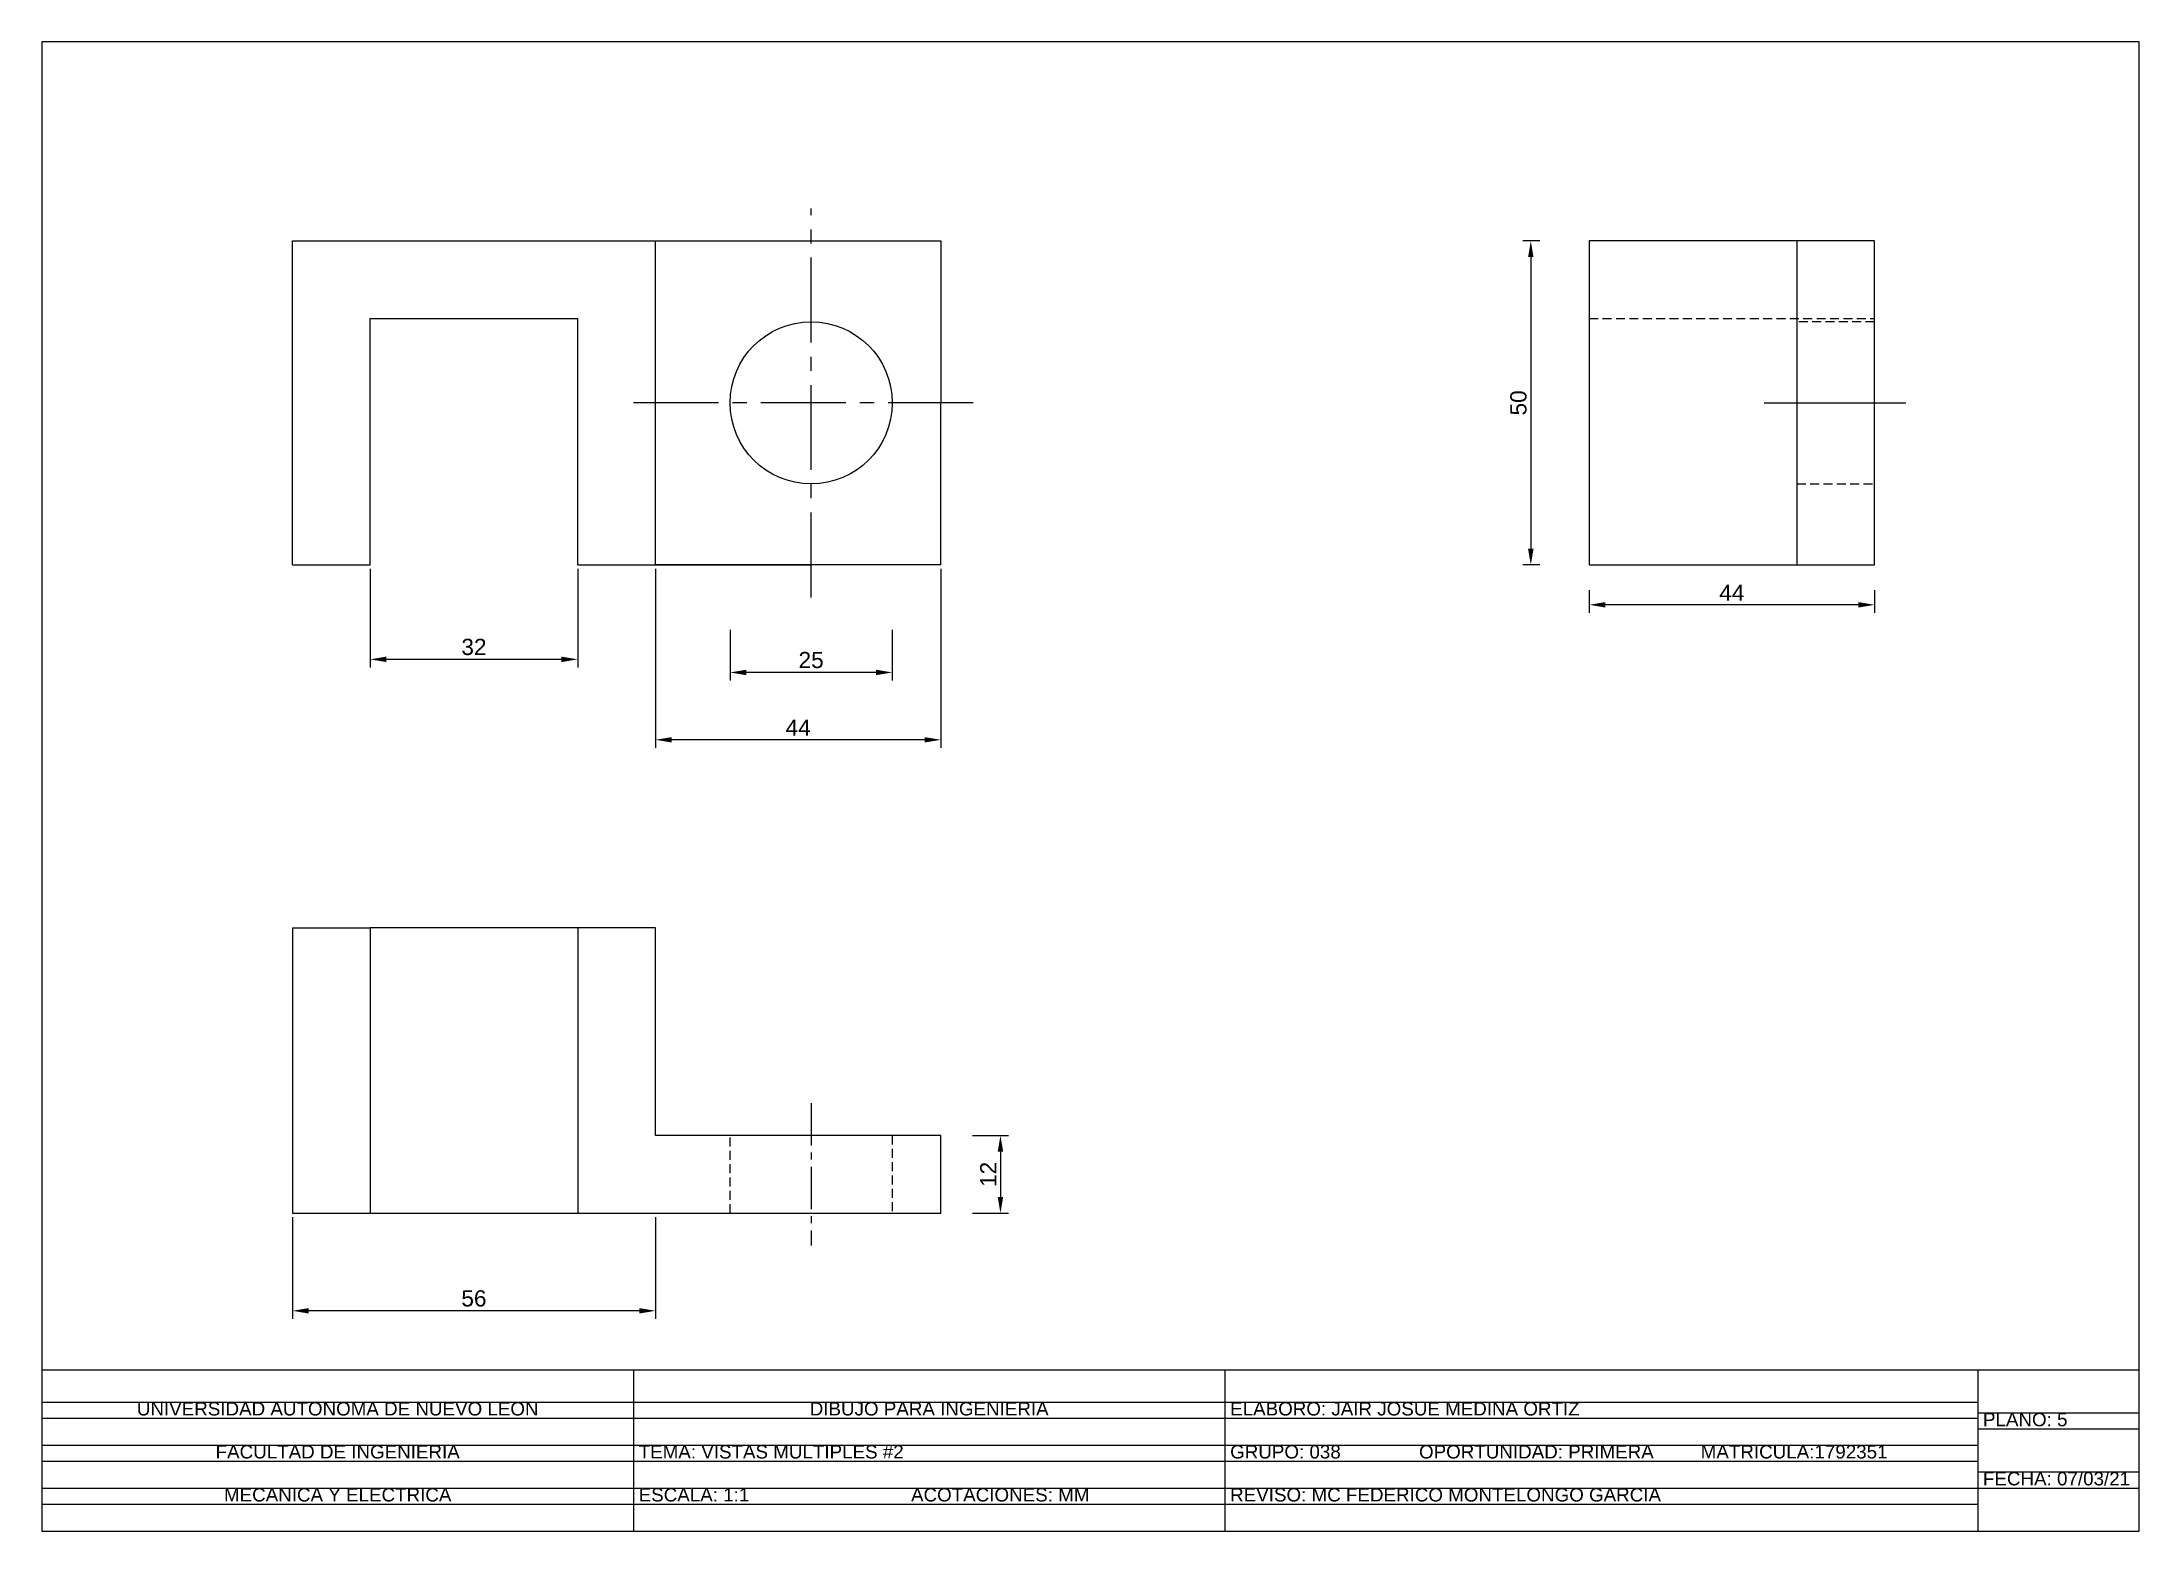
# Paper-space layout 'Plano #5' of a CAD drawing. Header units: millimetres. Extents: x 20 to 410, y 10 to 287.
# The model-space entities are those that its viewports show. They can reach past a viewport. Long polylines and large blocks are cut down to what shows.
import ezdxf

# ---------------------------------------------------------------- set-up
doc = ezdxf.new("R2010")
doc.units = ezdxf.units.MM
for name, pattern in [('CENTER2', [28.575, 19.05, -3.175, 3.175, -3.175]), ('CENTERX2', [101.6, 63.5, -12.7, 12.7, -12.7]), ('JIS_02_2.0', [3, 2, -1])]:
    doc.linetypes.add(name, pattern=pattern)
doc.styles.get("Standard").update_dxf_attribs({"font": 'arial.ttf'})
doc.dimstyles.new('ISO-25', dxfattribs={"dimtxt": 2.5, "dimasz": 2.5, "dimexe": 1.25, "dimexo": 0.625, "dimtad": 1, "dimtxsty": 'Standard', "dimcen": 2.5, "dimadec": 0, "dimazin": 0, "dimtfac": 1, "dimtmove": 0, "dimatfit": 3, "dimfxl": 1, "dimarcsym": 0})

# ---------------------------------------------------------------- blocks, each defined once
blk = doc.blocks.new('*D9')
at = {"color": 0, "lineweight": -2, "transparency": 16777216}
for p, q in [((3524.31, 1869.44), (3524.31, 1853.76)), ((3580.31, 1869.44), (3580.31, 1853.76)), ((3577.81, 1855.01), (3526.81, 1855.01))]:
    blk.add_line(p, q, dxfattribs=at)
at = {"color": 0, "transparency": 16777216}
for points in [[(3526.81, 1855.42), (3526.81, 1854.59), (3524.31, 1855.01)], [(3577.81, 1855.42), (3577.81, 1854.59), (3580.31, 1855.01)]]:
    blk.add_solid(points, dxfattribs=at)
at = {"layer": 'Defpoints', "color": 0, "transparency": 16777216}
for p in [(3524.31, 1870.06), (3580.31, 1870.06), (3524.31, 1855.01)]:
    blk.add_point(p, dxfattribs=at)
at = {"color": 0, "transparency": 16777216, "insert": (3552.31, 1856.91), "char_height": 2.5, "attachment_point": 5}
blk.add_mtext('56', dxfattribs=at)
blk = doc.blocks.new('*D10')
at = {"color": 0, "lineweight": -2, "transparency": 16777216}
for p, q in [((3536.31, 1969.44), (3536.31, 1954.25)), ((3568.31, 1969.44), (3568.31, 1954.25)), ((3565.81, 1955.5), (3538.81, 1955.5))]:
    blk.add_line(p, q, dxfattribs=at)
at = {"color": 0, "transparency": 16777216}
for points in [[(3538.81, 1955.92), (3538.81, 1955.08), (3536.31, 1955.5)], [(3565.81, 1955.92), (3565.81, 1955.08), (3568.31, 1955.5)]]:
    blk.add_solid(points, dxfattribs=at)
at = {"layer": 'Defpoints', "color": 0, "transparency": 16777216}
for p in [(3536.31, 1970.06), (3568.31, 1970.06), (3536.31, 1955.5)]:
    blk.add_point(p, dxfattribs=at)
at = {"color": 0, "transparency": 16777216, "insert": (3552.31, 1957.4), "char_height": 2.5, "attachment_point": 5}
blk.add_mtext('32', dxfattribs=at)
blk = doc.blocks.new('*D11')
at = {"color": 0, "lineweight": -2, "transparency": 16777216}
for p, q in [((3591.81, 1960.07), (3591.81, 1952.23)), ((3616.81, 1960.07), (3616.81, 1952.23)), ((3614.31, 1953.48), (3594.31, 1953.48))]:
    blk.add_line(p, q, dxfattribs=at)
at = {"color": 0, "transparency": 16777216}
for points in [[(3594.31, 1953.9), (3594.31, 1953.06), (3591.81, 1953.48)], [(3614.31, 1953.9), (3614.31, 1953.06), (3616.81, 1953.48)]]:
    blk.add_solid(points, dxfattribs=at)
at = {"layer": 'Defpoints', "color": 0, "transparency": 16777216}
for p in [(3591.81, 1960.7), (3616.81, 1960.7), (3591.81, 1953.48)]:
    blk.add_point(p, dxfattribs=at)
at = {"color": 0, "transparency": 16777216, "insert": (3604.31, 1955.38), "char_height": 2.5, "attachment_point": 5}
blk.add_mtext('25', dxfattribs=at)
blk = doc.blocks.new('*D13')
at = {"color": 0, "lineweight": -2, "transparency": 16777216}
for p, q in [((3580.31, 1969.44), (3580.31, 1941.84)), ((3624.31, 1969.44), (3624.31, 1941.84)), ((3621.81, 1943.09), (3582.81, 1943.09))]:
    blk.add_line(p, q, dxfattribs=at)
at = {"color": 0, "transparency": 16777216}
for points in [[(3582.81, 1943.5), (3582.81, 1942.67), (3580.31, 1943.09)], [(3621.81, 1943.5), (3621.81, 1942.67), (3624.31, 1943.09)]]:
    blk.add_solid(points, dxfattribs=at)
at = {"layer": 'Defpoints', "color": 0, "transparency": 16777216}
for p in [(3580.31, 1970.06), (3624.31, 1970.06), (3580.31, 1943.09)]:
    blk.add_point(p, dxfattribs=at)
at = {"color": 0, "transparency": 16777216, "insert": (3602.31, 1944.96), "char_height": 2.5, "attachment_point": 5}
blk.add_mtext('44', dxfattribs=at)
blk = doc.blocks.new('*D14')
at = {"color": 0, "lineweight": -2, "transparency": 16777216}
for p, q in [((3716.7, 2020.06), (3714.05, 2020.06)), ((3715.3, 2017.56), (3715.3, 1972.56)), ((3716.7, 1970.06), (3714.05, 1970.06))]:
    blk.add_line(p, q, dxfattribs=at)
at = {"color": 0, "transparency": 16777216}
for points in [[(3714.88, 2017.56), (3715.72, 2017.56), (3715.3, 2020.06)], [(3714.88, 1972.56), (3715.72, 1972.56), (3715.3, 1970.06)]]:
    blk.add_solid(points, dxfattribs=at)
at = {"layer": 'Defpoints', "color": 0, "transparency": 16777216}
for p in [(3717.32, 2020.06), (3715.3, 1970.06), (3717.32, 1970.06)]:
    blk.add_point(p, dxfattribs=at)
at = {"color": 0, "transparency": 16777216, "insert": (3713.4, 1995.06), "char_height": 2.5, "attachment_point": 5, "rotation": 90}
blk.add_mtext('50', dxfattribs=at)
blk = doc.blocks.new('*D15')
at = {"color": 0, "lineweight": -2, "transparency": 16777216}
for p, q in [((3724.31, 1966.17), (3724.31, 1962.66)), ((3765.81, 1963.91), (3726.81, 1963.91)), ((3768.31, 1966.17), (3768.31, 1962.66))]:
    blk.add_line(p, q, dxfattribs=at)
at = {"color": 0, "transparency": 16777216}
for points in [[(3726.81, 1964.33), (3726.81, 1963.49), (3724.31, 1963.91)], [(3765.81, 1964.33), (3765.81, 1963.49), (3768.31, 1963.91)]]:
    blk.add_solid(points, dxfattribs=at)
at = {"layer": 'Defpoints', "color": 0, "transparency": 16777216}
for p in [(3724.31, 1966.8), (3768.31, 1966.8), (3724.31, 1963.91)]:
    blk.add_point(p, dxfattribs=at)
at = {"color": 0, "transparency": 16777216, "insert": (3746.31, 1965.78), "char_height": 2.5, "attachment_point": 5}
blk.add_mtext('44', dxfattribs=at)
blk = doc.blocks.new('*D16')
at = {"color": 0, "lineweight": -2, "transparency": 16777216}
for p, q in [((3629.22, 1882.06), (3634.76, 1882.06)), ((3633.51, 1879.56), (3633.51, 1872.56)), ((3629.22, 1870.06), (3634.76, 1870.06))]:
    blk.add_line(p, q, dxfattribs=at)
at = {"color": 0, "transparency": 16777216}
for points in [[(3633.09, 1879.56), (3633.93, 1879.56), (3633.51, 1882.06)], [(3633.09, 1872.56), (3633.93, 1872.56), (3633.51, 1870.06)]]:
    blk.add_solid(points, dxfattribs=at)
at = {"layer": 'Defpoints', "color": 0, "transparency": 16777216}
for p in [(3628.6, 1882.06), (3628.6, 1870.06), (3633.51, 1870.06)]:
    blk.add_point(p, dxfattribs=at)
at = {"color": 0, "transparency": 16777216, "insert": (3631.63, 1876.06), "char_height": 2.5, "attachment_point": 5, "rotation": 90}
blk.add_mtext('12', dxfattribs=at)

msp = doc.modelspace()

# ---------------------------------------------------------------- linework, layer by layer
at = {"linetype": 'CENTER2'}
for p, q in [((3604.314, 1965.062), (3604.314, 2025.062)), ((3629.314, 1995.062), (3575.314, 1995.062))]:
    msp.add_line(p, q, dxfattribs=at)
at = {"linetype": 'Continuous'}
for p, q in [((3524.314, 1970.062), (3524.314, 2020.062)), ((3524.314, 2020.062), (3624.314, 2020.062)), ((3580.314, 1995.062), (3580.314, 2020.062)), ((3624.314, 2020.062), (3624.314, 1995.062)), ((3536.314, 1970.062), (3536.314, 2008.062)), ((3536.314, 2008.062), (3568.315, 2008.062)), ((3568.314, 1970.062), (3568.314, 2008.062)), ((3580.314, 1970.062), (3580.314, 1995.062)), ((3524.314, 1970.062), (3536.314, 1970.062)), ((3568.314, 1970.062), (3580.314, 1970.062)), ((3624.314, 1970.062), (3604.314, 1970.062))]:
    msp.add_line(p, q, dxfattribs=at)
for p, q in [((3756.314, 2020.062), (3724.314, 2020.062)), ((3724.314, 2020.062), (3724.314, 1970.062)), ((3724.314, 2020.062), (3724.314, 2008.062)), ((3768.314, 2020.062), (3756.314, 2020.062)), ((3768.314, 2020.062), (3756.314, 2020.062)), ((3756.314, 2020.062), (3756.314, 1970.062)), ((3768.314, 1970.062), (3768.314, 2020.062)), ((3624.314, 1970.062), (3624.314, 1995.062)), ((3580.314, 1970.062), (3604.314, 1970.062)), ((3624.314, 1970.062), (3580.314, 1970.062)), ((3724.314, 1970.062), (3768.314, 1970.062)), ((3524.314, 1914.062), (3524.314, 1870.062)), ((3524.314, 1914.062), (3536.314, 1914.062)), ((3580.314, 1914.062), (3536.314, 1914.062)), ((3536.314, 1914.062), (3536.314, 1870.062)), ((3568.314, 1914.062), (3568.314, 1870.062)), ((3580.314, 1882.062), (3580.314, 1914.062)), ((3624.314, 1882.062), (3580.314, 1882.062)), ((3624.314, 1870.062), (3624.314, 1882.062)), ((3524.314, 1870.062), (3624.314, 1870.062))]:
    msp.add_line(p, q)
at = {"linetype": 'JIS_02_2.0'}
for p, q in [((3724.314, 2008.062), (3768.314, 2008.062)), ((3768.314, 2007.562), (3756.314, 2007.562)), ((3756.314, 1982.562), (3768.314, 1982.562)), ((3591.814, 1870.062), (3591.814, 1882.062)), ((3616.814, 1882.062), (3616.814, 1870.062))]:
    msp.add_line(p, q, dxfattribs=at)
at = {"linetype": 'CENTERX2', "ltscale": 0.5}
msp.add_line((3751.314, 1995.062), (3773.314, 1995.062), dxfattribs=at)
at = {"linetype": 'CENTER2', "ltscale": 0.5}
msp.add_line((3604.314, 1887.062), (3604.314, 1865.062), dxfattribs=at)
msp.add_circle((3604.314, 1995.062), 12.5)

# ---------------------------------------------------------------- dimensions: what is measured, and where the dimension line sits
for base, p1, p2, picture, middle in [((3715.298, 1970.062), (3717.321, 2020.062), (3717.321, 1970.062), '*D14', (3713.397, 1995.062)), ((3633.509, 1870.062), (3628.597, 1882.062), (3628.597, 1870.062), '*D16', (3631.629, 1876.062))]:
    dim = msp.add_linear_dim(base=base, p1=p1, p2=p2, angle=90, dimstyle='ISO-25')
    dim.commit()
    dim.dimension.update_dxf_attribs({"geometry": picture, "text_midpoint": middle})
for base, p1, p2, picture, middle in [((3536.314, 1955.501), (3568.314, 1970.062), (3536.314, 1970.062), '*D10', (3552.314, 1957.404)), ((3580.314, 1943.088), (3624.314, 1970.062), (3580.314, 1970.062), '*D13', (3602.314, 1944.963)), ((3724.314, 1963.909), (3768.314, 1966.795), (3724.314, 1966.795), '*D15', (3746.314, 1965.784)), ((3591.814, 1953.481), (3616.814, 1960.698), (3591.814, 1960.698), '*D11', (3604.314, 1955.382)), ((3524.314, 1855.005), (3580.314, 1870.062), (3524.314, 1870.062), '*D9', (3552.314, 1856.907))]:
    dim = msp.add_linear_dim(base=base, p1=p1, p2=p2, dimstyle='ISO-25')
    dim.commit()
    dim.dimension.update_dxf_attribs({"geometry": picture, "text_midpoint": middle})

psp = doc.layouts.new('Plano #5')

# ---------------------------------------------------------------- linework, layer by layer
for p, q in [((410, 287), (20, 287)), ((20, 287), (20, 10)), ((410, 10), (410, 287)), ((20, 40), (410, 40)), ((130, 40), (130, 10)), ((240, 40), (240, 10)), ((380, 40), (380, 10)), ((20, 34), (380, 34)), ((380, 32), (410, 32)), ((20, 31), (380, 31)), ((380, 29), (410, 29)), ((20, 26), (380, 26)), ((20, 23), (380, 23)), ((380, 21), (410, 21)), ((20, 18), (380, 18)), ((380, 18), (410, 18)), ((20, 15), (380, 15)), ((20, 10), (410, 10))]:
    psp.add_line(p, q)

# ---------------------------------------------------------------- texts
at = {"char_height": 2.5, "attachment_point": 1}
for s, width, insert in [('\\pxqc;UNIVERSIDAD AUTONOMA DE NUEVO LEON', 110, (20, 34)), ('\\pxqc;DIBUJO PARA INGENIERIA', 110, (130, 34)), (' ELABORO: JAIR JOSUE MEDINA ORTIZ ', 140, (240, 34)), (' PLANO: 5 ', 30, (380, 32)), ('\\pxqc;FACULTAD DE INGENIERIA', 110, (20, 26)), ('\\pxql; TEMA: VISTAS MULTIPLES #2', 110, (130, 26)), (' GRUPO: 038               OPORTUNIDAD: PRIMERA         MATRICULA:1792351', 140, (240, 26)), (' FECHA: 07/03/21 ', 30, (380, 21)), ('\\pxqc;MECANICA Y ELECTRICA', 110, (20, 18)), (' ESCALA: 1:1                               ACOTACIONES: MM', 110, (130, 18)), (' REVISO: MC FEDERICO MONTELONGO GARCIA ', 140, (240, 18))]:
    psp.add_mtext_dynamic_manual_height_columns(s, width=width, gutter_width=12.5, heights=[0], dxfattribs=dict(at, insert=insert))

# ---------------------------------------------------------------- viewports
at = {"layer": '0'}
psp.add_viewport(center=(215, 163.5), size=(390, 247), view_center_point=(3647.396, 1948.325), view_height=204.82995, dxfattribs=at)

doc.saveas('drawing.dxf')
